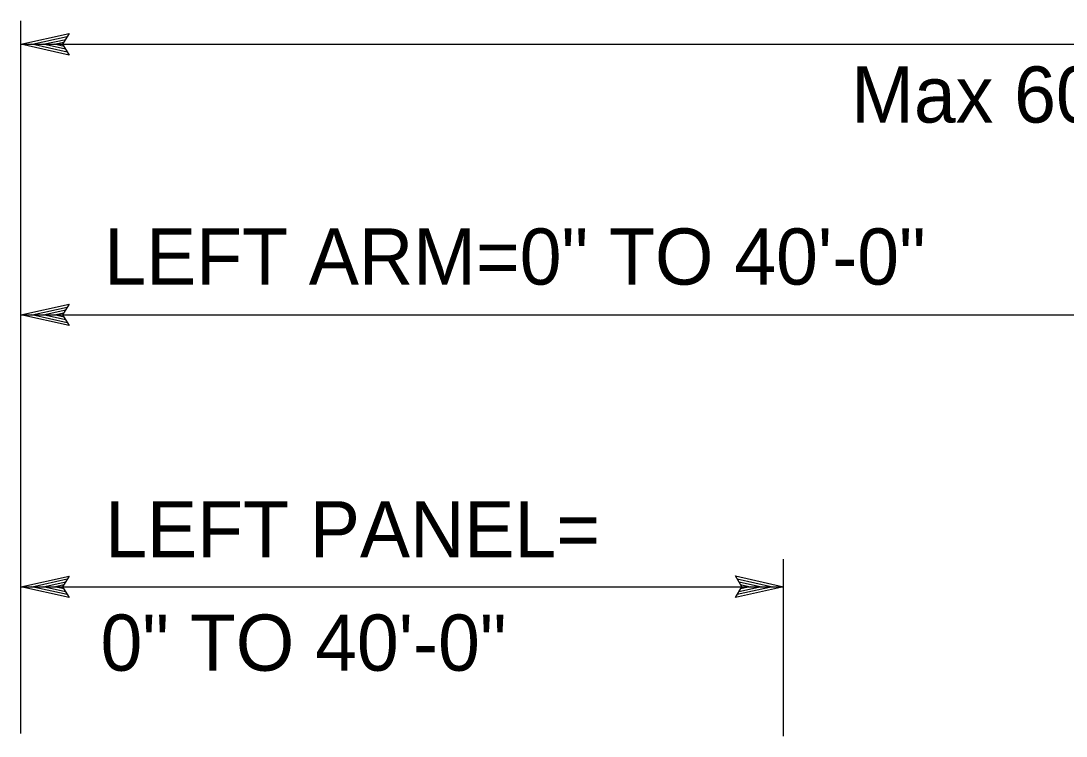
# Model space of a CAD drawing. Extents: x -894 to 866, y -476 to 714.
# Drawn here: x 371.6 to 501.8, y -27.8 to 61.3 of the extents above; entities that cross this region are included whole.
import ezdxf

# ---------------------------------------------------------------- set-up
doc = ezdxf.new("R2010")
doc.units = 0
doc.layers.add('56 Stage 3 Anno', color=7, linetype='Continuous')
doc.layers.add('57 Undefined', color=7, linetype='Continuous')

msp = doc.modelspace()

# ---------------------------------------------------------------- linework, layer by layer
at = {"layer": '56 Stage 3 Anno'}
for p, q in [((371.59, -27.47), (371.59, 61.27)), ((371.59, 58.35), (377.59, 59.68)), ((372.98, 58.35), (377.35, 59.32)), ((374.35, 58.35), (377.18, 58.97)), ((375.73, 58.35), (376.94, 58.62)), ((377.59, 59.68), (376.79, 58.35)), ((377.59, 59.68), (377.59, 59.68)), ((371.59, 58.35), (633.59, 58.35)), ((377.59, 57.01), (371.59, 58.35)), ((371.59, 58.35), (371.59, 58.35)), ((377.37, 57.37), (372.97, 58.35)), ((377.14, 57.73), (374.35, 58.35)), ((376.96, 58.07), (375.73, 58.35)), ((376.79, 58.35), (377.59, 57.01)), ((377.59, 57.01), (377.59, 57.01)), ((371.59, 24.66), (377.59, 25.99)), ((372.98, 24.66), (377.35, 25.63)), ((374.35, 24.65), (377.18, 25.28)), ((375.73, 24.65), (376.94, 24.92)), ((377.59, 25.99), (376.79, 24.66)), ((377.59, 25.99), (377.59, 25.99)), ((371.59, 24.66), (509.09, 24.66)), ((377.59, 23.32), (371.59, 24.66)), ((371.59, 24.66), (371.59, 24.66)), ((377.37, 23.67), (372.97, 24.66)), ((377.14, 24.03), (374.35, 24.65)), ((376.96, 24.38), (375.73, 24.65)), ((376.79, 24.66), (377.59, 23.32)), ((377.59, 23.32), (377.59, 23.32)), ((466.59, -27.81), (466.59, -5.76)), ((371.59, -9.21), (377.59, -7.88)), ((372.98, -9.2), (377.35, -8.24)), ((374.35, -9.21), (377.18, -8.58)), ((375.73, -9.21), (376.94, -8.94)), ((377.59, -7.88), (376.79, -9.21)), ((377.59, -7.88), (377.59, -7.88)), ((461.39, -9.21), (460.59, -7.87)), ((460.59, -7.87), (460.59, -7.87)), ((460.59, -7.87), (466.59, -9.21)), ((460.81, -8.22), (465.21, -9.21)), ((461.04, -8.58), (463.83, -9.2)), ((461.22, -8.93), (462.44, -9.2)), ((371.59, -9.21), (466.59, -9.21)), ((377.59, -10.55), (371.59, -9.21)), ((371.59, -9.21), (371.59, -9.21)), ((377.37, -10.19), (372.97, -9.21)), ((377.14, -9.83), (374.35, -9.21)), ((376.96, -9.48), (375.73, -9.21)), ((376.79, -9.21), (377.59, -10.55)), ((466.59, -9.21), (460.59, -10.54)), ((460.59, -10.54), (461.39, -9.21)), ((465.2, -9.21), (460.82, -10.18)), ((463.83, -9.2), (461, -9.83)), ((462.44, -9.2), (461.24, -9.47)), ((466.59, -9.21), (466.59, -9.21)), ((377.59, -10.55), (377.59, -10.55)), ((460.59, -10.54), (460.59, -10.54))]:
    msp.add_line(p, q, dxfattribs=at)

# ---------------------------------------------------------------- texts
at = {"layer": '57 Undefined'}
for s, p in [('Max 60\'-0"', (475.03, 48.6)), ('LEFT ARM=0" TO 40\'-0"', (381.97, 28.42)), ('LEFT PANEL=', (382.09, -5.55)), ('0" TO 40\'-0"', (381.51, -19.67))]:
    msp.add_text(s, height=7, dxfattribs=at).set_placement(p)

doc.saveas('drawing.dxf')
